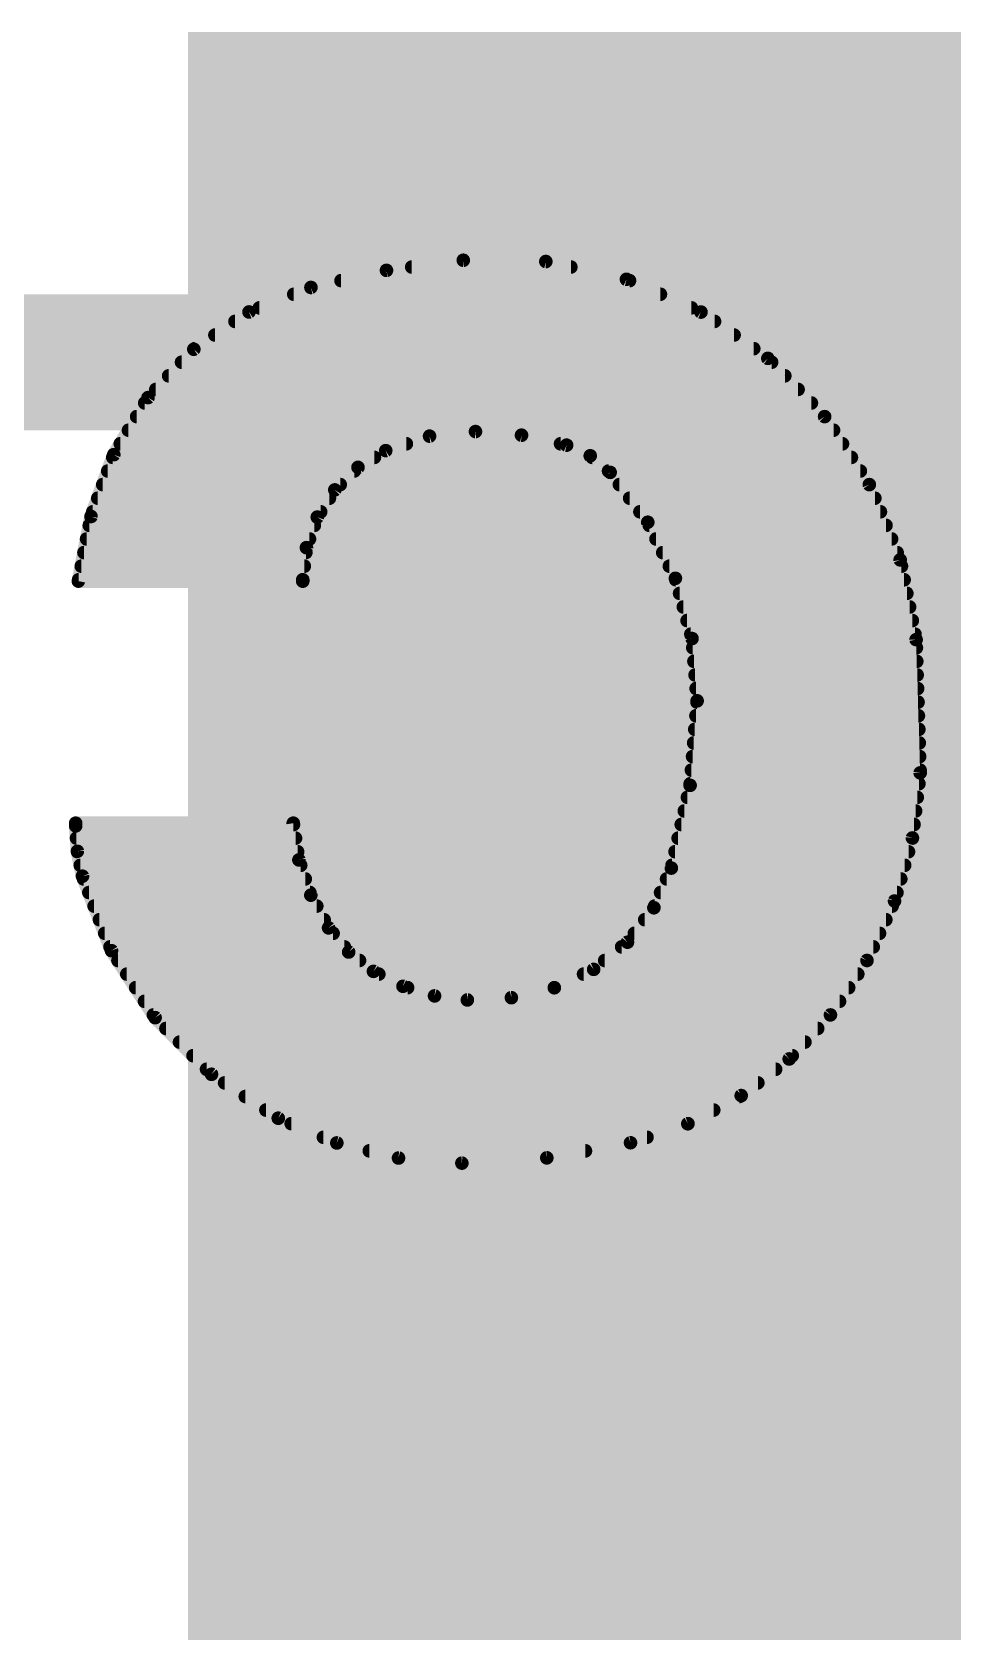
# Model space of a CAD drawing. Extents: x -128 to 56, y -3 to 18.
# Drawn here: x 22.395 to 24.115, y 10.313 to 13.317 of the extents above; entities that cross this region are included whole.
import ezdxf

# ---------------------------------------------------------------- set-up
doc = ezdxf.new("R2010")
doc.units = 0
for name, color, linetype in [('1', 12, 'CONTINUOUS'), ('16', 132, 'CONTINUOUS'), ('22', 53, 'CONTINUOUS'), ('29', 253, 'CONTINUOUS'), ('31', 253, 'CONTINUOUS')]:
    doc.layers.add(name, color=color, linetype=linetype)

# ---------------------------------------------------------------- blocks, each defined once
blk = doc.blocks.new('RECT')
blk.add_solid([(-0.5, -0.5), (0.5, -0.5), (-0.5, 0.5), (0.5, 0.5)])

msp = doc.modelspace()

# ---------------------------------------------------------------- linework, layer by layer
at = {"layer": '16', "const_width": 0.254}
msp.add_lwpolyline([(44.45, 12.7), (5.08, 12.7)], dxfattribs=at)
at = {"layer": '22', "const_width": 0.0254}
for points in [[(23.057, 12.8716), (22.9159, 12.8397)], [(23.2004, 12.8905), (23.057, 12.8716)], [(23.1041, 12.8778), (23.4014, 12.8778)], [(23.3546, 12.8881), (23.2004, 12.8905)], [(23.5052, 12.8549), (23.3546, 12.8881)], [(22.9721, 12.8524), (23.5109, 12.8524)], [(23.6443, 12.7938), (23.5052, 12.8549)], [(22.9159, 12.8397), (22.8002, 12.7939)], [(22.8838, 12.827), (23.5687, 12.827)], [(22.8002, 12.7939), (22.6972, 12.7243)], [(22.8196, 12.8016), (23.6265, 12.8016)], [(23.7692, 12.7072), (23.6443, 12.7938)], [(22.774, 12.7762), (23.6697, 12.7762)], [(22.6972, 12.7243), (22.6116, 12.634)], [(22.6989, 12.7254), (23.743, 12.7254)], [(22.7365, 12.7508), (23.7063, 12.7508)], [(22.6742, 12.7), (23.7763, 12.7)], [(23.8753, 12.5984), (23.7692, 12.7072)], [(22.6501, 12.6746), (23.801, 12.6746)], [(22.6116, 12.634), (22.5476, 12.5273)], [(22.6261, 12.6492), (23.8258, 12.6492)], [(22.6055, 12.6238), (23.8506, 12.6238)], [(22.575, 12.573), (23.892, 12.573)], [(22.5903, 12.5984), (23.8754, 12.5984)], [(23.9587, 12.4714), (23.8753, 12.5984)], [(22.5598, 12.5476), (23.0941, 12.5476)], [(23.0556, 12.5349), (23.1374, 12.5619)], [(23.1374, 12.5619), (23.2232, 12.5705)], [(23.2232, 12.5705), (23.3092, 12.5637)], [(23.3092, 12.5637), (23.3934, 12.5451)], [(23.3821, 12.5476), (23.9087, 12.5476)], [(23.3934, 12.5451), (23.4375, 12.5253)], [(22.5476, 12.5273), (22.5051, 12.4118)], [(22.5457, 12.5222), (23.0345, 12.5222)], [(23.0038, 12.5037), (23.0556, 12.5349)], [(23.4375, 12.5253), (23.4747, 12.4943)], [(23.4412, 12.5222), (23.9254, 12.5222)], [(22.5364, 12.4968), (22.9968, 12.4968)], [(22.9605, 12.4615), (23.0038, 12.5037)], [(23.4717, 12.4968), (23.9421, 12.4968)], [(23.4747, 12.4943), (23.545, 12.4011)], [(22.5271, 12.4714), (22.9706, 12.4714)], [(22.9278, 12.4106), (22.9605, 12.4615)], [(23.492, 12.4714), (23.9588, 12.4714)], [(24.0164, 12.3308), (23.9587, 12.4714)], [(22.5084, 12.4206), (22.9342, 12.4206)], [(22.5177, 12.446), (22.9505, 12.446)], [(23.5111, 12.446), (23.9692, 12.446)], [(23.5303, 12.4206), (23.9796, 12.4206)], [(22.5051, 12.4118), (22.4815, 12.2911)], [(22.5019, 12.3952), (22.9223, 12.3952)], [(22.9075, 12.3537), (22.9278, 12.4106)], [(23.545, 12.4011), (23.5966, 12.2964)], [(23.5479, 12.3952), (23.99, 12.3952)], [(22.4969, 12.3698), (22.9132, 12.3698)], [(23.5604, 12.3698), (24.0004, 12.3698)], [(22.4919, 12.3444), (22.9064, 12.3444)], [(22.9006, 12.2936), (22.9075, 12.3537)], [(23.5729, 12.3444), (24.0108, 12.3444)], [(24.0462, 12.1818), (24.0164, 12.3308)], [(22.487, 12.319), (22.9035, 12.319)], [(23.5854, 12.319), (24.0188, 12.319)], [(22.4815, 12.2911), (22.9006, 12.2911)], [(22.482, 12.2936), (22.9006, 12.2936)], [(22.9006, 12.2911), (22.9006, 12.2936)], [(23.5966, 12.2964), (23.6277, 12.1839)], [(23.5974, 12.2936), (24.0238, 12.2936)], [(23.6044, 12.2682), (24.0289, 12.2682)], [(23.6114, 12.2428), (24.034, 12.2428)], [(23.6184, 12.2174), (24.0391, 12.2174)], [(23.6254, 12.192), (24.0442, 12.192)], [(23.6277, 12.1839), (23.6372, 12.0675)], [(24.0538, 11.9329), (24.0462, 12.1818)], [(23.6291, 12.1666), (24.0467, 12.1666)], [(23.6312, 12.1412), (24.0474, 12.1412)], [(23.6333, 12.1158), (24.0482, 12.1158)], [(23.6353, 12.0904), (24.049, 12.0904)], [(23.6372, 12.0675), (23.6241, 11.9096)], [(23.637, 12.065), (24.0498, 12.065)], [(23.6349, 12.0396), (24.0505, 12.0396)], [(23.6328, 12.0142), (24.0513, 12.0142)], [(23.6307, 11.9888), (24.0521, 11.9888)], [(23.6286, 11.9634), (24.0529, 11.9634)], [(23.6243, 11.9126), (24.0514, 11.9126)], [(23.6265, 11.938), (24.0536, 11.938)], [(24.0393, 11.8113), (24.0538, 11.9329)], [(23.6241, 11.9096), (23.589, 11.7551)], [(23.619, 11.8872), (24.0483, 11.8872)], [(23.6132, 11.8618), (24.0453, 11.8618)], [(22.8829, 11.8389), (22.4765, 11.8389)], [(22.4765, 11.8389), (22.4765, 11.8339)], [(22.4765, 11.8364), (22.8833, 11.8364)], [(22.4765, 11.8339), (22.4797, 11.7865)], [(22.8935, 11.7702), (22.8829, 11.8389)], [(23.6075, 11.8364), (24.0423, 11.8364)], [(22.478, 11.811), (22.8872, 11.811)], [(23.6017, 11.811), (24.0392, 11.811)], [(24.0059, 11.6936), (24.0393, 11.8113)], [(22.4797, 11.7865), (22.4892, 11.7399)], [(22.4799, 11.7856), (22.8911, 11.7856)], [(22.4851, 11.7602), (22.8968, 11.7602)], [(22.9157, 11.7044), (22.8935, 11.7702)], [(23.5902, 11.7602), (24.0248, 11.7602)], [(23.5959, 11.7856), (24.032, 11.7856)], [(22.4892, 11.7399), (22.5434, 11.6008)], [(22.4912, 11.7348), (22.9054, 11.7348)], [(23.589, 11.7551), (23.5564, 11.6809)], [(23.5801, 11.7348), (24.0176, 11.7348)], [(22.5011, 11.7094), (22.914, 11.7094)], [(22.9489, 11.6434), (22.9157, 11.7044)], [(23.5689, 11.7094), (24.0104, 11.7094)], [(22.511, 11.684), (22.9268, 11.684)], [(23.5564, 11.6809), (23.5071, 11.6166)], [(23.5578, 11.684), (24.0014, 11.684)], [(23.9544, 11.5825), (24.0059, 11.6936)], [(22.5209, 11.6586), (22.9406, 11.6586)], [(22.9864, 11.5982), (22.9489, 11.6434)], [(23.5393, 11.6586), (23.9897, 11.6586)], [(22.5308, 11.6332), (22.9574, 11.6332)], [(23.5071, 11.6166), (23.4439, 11.5659)], [(23.5199, 11.6332), (23.9779, 11.6332)], [(22.5407, 11.6078), (22.9784, 11.6078)], [(22.5434, 11.6008), (22.6249, 11.4757)], [(22.5554, 11.5824), (23.0067, 11.5824)], [(23.0327, 11.5621), (22.9864, 11.5982)], [(23.4645, 11.5824), (23.9544, 11.5824)], [(23.4962, 11.6078), (23.9661, 11.6078)], [(23.8862, 11.4808), (23.9544, 11.5825)], [(22.5719, 11.557), (23.0428, 11.557)], [(23.0877, 11.5342), (23.0327, 11.5621)], [(23.4439, 11.5659), (23.3705, 11.5316)], [(23.425, 11.557), (23.9373, 11.557)], [(22.5885, 11.5316), (23.0964, 11.5316)], [(23.1468, 11.5163), (23.0877, 11.5342)], [(23.3705, 11.5316), (23.2903, 11.513)], [(23.3705, 11.5316), (23.9203, 11.5316)], [(22.605, 11.5062), (23.9032, 11.5062)], [(23.208, 11.5087), (23.1468, 11.5163)], [(23.2903, 11.513), (23.208, 11.5087)], [(22.6216, 11.4808), (23.8862, 11.4808)], [(22.6249, 11.4757), (22.7302, 11.3699)], [(23.8091, 11.3985), (23.8862, 11.4808)], [(22.6451, 11.4554), (23.8624, 11.4554)], [(22.6704, 11.43), (23.8386, 11.43)], [(22.6956, 11.4046), (23.8148, 11.4046)], [(22.7209, 11.3792), (23.7838, 11.3792)], [(22.7302, 11.3699), (22.8549, 11.2878)], [(23.7195, 11.3301), (23.8091, 11.3985)], [(22.7546, 11.3538), (23.7506, 11.3538)], [(22.7932, 11.3284), (23.7163, 11.3284)], [(23.6198, 11.2774), (23.7195, 11.3301)], [(22.8318, 11.303), (23.6682, 11.303)], [(22.8549, 11.2878), (22.9642, 11.2417)], [(22.8791, 11.2776), (23.6201, 11.2776)], [(22.9392, 11.2522), (23.5436, 11.2522)], [(23.5128, 11.242), (23.6198, 11.2774)], [(22.9642, 11.2417), (23.0795, 11.2134)], [(23.0249, 11.2268), (23.4286, 11.2268)], [(23.3564, 11.2138), (23.5128, 11.242)], [(23.0795, 11.2134), (23.1978, 11.2039)], [(23.1978, 11.2039), (23.3564, 11.2138)]]:
    msp.add_lwpolyline(points, dxfattribs=at)
at = {"layer": '22', "const_width": 0.0127}
for points in [[(23.0562, 12.8779, 1), (23.0578, 12.8653)], [(23.0584, 12.8654, 1), (23.0556, 12.8778)], [(23.1041, 12.8841, 1), (23.1041, 12.8715)], [(23.2005, 12.8968, 1), (23.2003, 12.8842)], [(23.2012, 12.8842, 1), (23.1996, 12.8968)], [(23.356, 12.8943, 1), (23.3532, 12.8819)], [(23.3545, 12.8818, 1), (23.3547, 12.8945)], [(23.4014, 12.8715, 1), (23.4014, 12.8841)], [(22.9721, 12.8588, 1), (22.9721, 12.8461)], [(23.5078, 12.8607, 1), (23.5026, 12.8491)], [(23.5038, 12.8487, 1), (23.5066, 12.8611)], [(23.5109, 12.8461, 1), (23.5109, 12.8588)], [(22.8838, 12.8333, 1), (22.8838, 12.8207)], [(22.9145, 12.8459, 1), (22.9173, 12.8335)], [(22.9182, 12.8338, 1), (22.9136, 12.8456)], [(23.5687, 12.8207, 1), (23.5687, 12.8333)], [(22.7979, 12.7998, 1), (22.8026, 12.788)], [(22.8038, 12.7887, 1), (22.7967, 12.7992)], [(22.8196, 12.8079, 1), (22.8196, 12.7953)], [(23.6265, 12.7953, 1), (23.6265, 12.8079)], [(23.6479, 12.799, 1), (23.6407, 12.7885)], [(23.6418, 12.7879, 1), (23.6469, 12.7996)], [(22.774, 12.7826, 1), (22.774, 12.7699)], [(23.6697, 12.7699, 1), (23.6697, 12.7826)], [(22.6936, 12.7295, 1), (22.7007, 12.719)], [(22.6989, 12.7317, 1), (22.6989, 12.7191)], [(22.7018, 12.7199, 1), (22.6926, 12.7286)], [(22.7365, 12.7571, 1), (22.7365, 12.7445)], [(23.7063, 12.7445, 1), (23.7063, 12.7571)], [(23.743, 12.7191, 1), (23.743, 12.7317)], [(22.6742, 12.7064, 1), (22.6742, 12.6937)], [(23.7738, 12.7116, 1), (23.7647, 12.7028)], [(23.7656, 12.702, 1), (23.7728, 12.7124)], [(23.7763, 12.6937, 1), (23.7763, 12.7064)], [(22.6501, 12.6809, 1), (22.6501, 12.6683)], [(23.801, 12.6683, 1), (23.801, 12.6809)], [(22.607, 12.6383, 1), (22.6162, 12.6296)], [(22.6171, 12.6307, 1), (22.6062, 12.6372)], [(22.6261, 12.6555, 1), (22.6261, 12.6429)], [(23.8258, 12.6429, 1), (23.8258, 12.6555)], [(22.6055, 12.6302, 1), (22.6055, 12.6175)], [(23.8506, 12.6175, 1), (23.8506, 12.6302)], [(22.575, 12.5793, 1), (22.575, 12.5667)], [(22.5903, 12.6047, 1), (22.5903, 12.5921)], [(23.8806, 12.6019, 1), (23.87, 12.5949)], [(23.8708, 12.594, 1), (23.8799, 12.6029)], [(23.8754, 12.5921, 1), (23.8754, 12.6047)], [(23.892, 12.5667, 1), (23.892, 12.5793)], [(22.5598, 12.554, 1), (22.5598, 12.5413)], [(23.0941, 12.5413, 1), (23.0941, 12.554)], [(23.1368, 12.5682, 1), (23.1381, 12.5556)], [(23.1394, 12.5559, 1), (23.1354, 12.568)], [(23.2237, 12.5768, 1), (23.2227, 12.5642)], [(23.2238, 12.5642, 1), (23.2226, 12.5768)], [(23.3105, 12.5699, 1), (23.3078, 12.5575)], [(23.3087, 12.5573, 1), (23.3097, 12.57)], [(23.3821, 12.554, 1), (23.3821, 12.5413)], [(23.396, 12.5509, 1), (23.3908, 12.5393)], [(23.392, 12.5389, 1), (23.3948, 12.5513)], [(23.9087, 12.5413, 1), (23.9087, 12.554)], [(22.5457, 12.5285, 1), (22.5457, 12.5159)], [(22.5422, 12.5306, 1), (22.553, 12.524)], [(22.5536, 12.5251, 1), (22.5416, 12.5295)], [(23.0345, 12.5159, 1), (23.0345, 12.5285)], [(23.0536, 12.5409, 1), (23.0576, 12.5289)], [(23.0589, 12.5295, 1), (23.0523, 12.5403)], [(23.4416, 12.5301, 1), (23.4335, 12.5204)], [(23.4349, 12.5195, 1), (23.4401, 12.5311)], [(23.4412, 12.5285, 1), (23.4412, 12.5159)], [(23.9254, 12.5159, 1), (23.9254, 12.5285)], [(22.5364, 12.5031, 1), (22.5364, 12.4905)], [(22.9968, 12.4905, 1), (22.9968, 12.5031)], [(23.0005, 12.5091, 1), (23.0071, 12.4982)], [(23.0082, 12.4991, 1), (22.9994, 12.5082)], [(23.4717, 12.5031, 1), (23.4717, 12.4905)], [(23.4798, 12.4981, 1), (23.4696, 12.4905)], [(23.4706, 12.4894, 1), (23.4788, 12.4992)], [(23.9421, 12.4905, 1), (23.9421, 12.5031)], [(22.5271, 12.4778, 1), (22.5271, 12.4651)], [(22.956, 12.4661, 1), (22.9649, 12.457)], [(22.9658, 12.4581, 1), (22.9551, 12.4649)], [(22.9706, 12.4651, 1), (22.9706, 12.4778)], [(23.492, 12.4778, 1), (23.492, 12.4651)], [(23.9646, 12.4738, 1), (23.9529, 12.469)], [(23.9534, 12.4679, 1), (23.9641, 12.4749)], [(23.9588, 12.4651, 1), (23.9588, 12.4778)], [(22.5084, 12.4269, 1), (22.5084, 12.4143)], [(22.5177, 12.4523, 1), (22.5177, 12.4397)], [(22.9342, 12.4143, 1), (22.9342, 12.4269)], [(22.9505, 12.4397, 1), (22.9505, 12.4523)], [(23.5111, 12.4523, 1), (23.5111, 12.4397)], [(23.5303, 12.4269, 1), (23.5303, 12.4143)], [(23.9692, 12.4397, 1), (23.9692, 12.4523)], [(23.9796, 12.4143, 1), (23.9796, 12.4269)], [(22.5019, 12.4016, 1), (22.5019, 12.3889)], [(22.5114, 12.4106, 1), (22.4989, 12.4131)], [(22.4992, 12.414, 1), (22.5111, 12.4096)], [(22.9224, 12.4141, 1), (22.9331, 12.4072)], [(22.9338, 12.4085, 1), (22.9218, 12.4128)], [(22.9223, 12.3889, 1), (22.9223, 12.4016)], [(23.5507, 12.4039, 1), (23.5393, 12.3983)], [(23.5399, 12.3973, 1), (23.5501, 12.4049)], [(23.5479, 12.4016, 1), (23.5479, 12.3889)], [(23.99, 12.3889, 1), (23.99, 12.4016)], [(22.4969, 12.3762, 1), (22.4969, 12.3635)], [(22.9132, 12.3635, 1), (22.9132, 12.3762)], [(23.5604, 12.3762, 1), (23.5604, 12.3635)], [(24.0004, 12.3635, 1), (24.0004, 12.3762)], [(22.4919, 12.3507, 1), (22.4919, 12.3381)], [(22.9138, 12.353, 1), (22.9012, 12.3544)], [(22.9015, 12.3558, 1), (22.9135, 12.3515)], [(22.9064, 12.3381, 1), (22.9064, 12.3507)], [(23.5729, 12.3507, 1), (23.5729, 12.3381)], [(24.0226, 12.3321, 1), (24.0102, 12.3296)], [(24.0108, 12.3381, 1), (24.0108, 12.3507)], [(22.487, 12.3254, 1), (22.487, 12.3127)], [(22.9035, 12.3127, 1), (22.9035, 12.3254)], [(23.5854, 12.3254, 1), (23.5854, 12.3127)], [(24.0105, 12.3284, 1), (24.0223, 12.3332)], [(24.0188, 12.3127, 1), (24.0188, 12.3254)], [(22.4815, 12.2974, 1), (22.4815, 12.2848)], [(22.4753, 12.2923, 1), (22.4877, 12.2899)], [(22.482, 12.3, 1), (22.482, 12.2873)], [(22.907, 12.2936, 1), (22.8942, 12.2936)], [(22.8943, 12.2943, 1), (22.9069, 12.2929)], [(22.8942, 12.2911, 1), (22.907, 12.2911)], [(22.9006, 12.2873, 1), (22.9006, 12.3)], [(22.9006, 12.2848, 1), (22.9006, 12.2974)], [(23.6027, 12.2981, 1), (23.5905, 12.2947)], [(23.5909, 12.2936, 1), (23.6023, 12.2992)], [(23.5974, 12.3, 1), (23.5974, 12.2873)], [(24.0238, 12.2873, 1), (24.0238, 12.3)], [(23.6044, 12.2745, 1), (23.6044, 12.2619)], [(23.6114, 12.2492, 1), (23.6114, 12.2365)], [(24.0289, 12.2619, 1), (24.0289, 12.2745)], [(24.034, 12.2365, 1), (24.034, 12.2492)], [(23.6184, 12.2238, 1), (23.6184, 12.2111)], [(24.0391, 12.2111, 1), (24.0391, 12.2238)], [(23.6254, 12.1983, 1), (23.6254, 12.1857)], [(23.634, 12.1844, 1), (23.6214, 12.1833)], [(24.0525, 12.182, 1), (24.0399, 12.1816)], [(24.0442, 12.1857, 1), (24.0442, 12.1983)], [(23.6216, 12.1822, 1), (23.6338, 12.1855)], [(23.6291, 12.173, 1), (23.6291, 12.1603)], [(24.04, 12.1806, 1), (24.0524, 12.183)], [(24.0467, 12.1603, 1), (24.0467, 12.173)], [(23.6312, 12.1476, 1), (23.6312, 12.1349)], [(24.0474, 12.1349, 1), (24.0474, 12.1476)], [(23.6333, 12.1221, 1), (23.6333, 12.1095)], [(23.6353, 12.0968, 1), (23.6353, 12.0841)], [(24.0482, 12.1095, 1), (24.0482, 12.1221)], [(24.049, 12.0841, 1), (24.049, 12.0968)], [(23.637, 12.0714, 1), (23.637, 12.0587)], [(23.6435, 12.067, 1), (23.6309, 12.068)], [(23.6309, 12.067, 1), (23.6435, 12.068)], [(24.0498, 12.0587, 1), (24.0498, 12.0714)], [(23.6349, 12.0459, 1), (23.6349, 12.0333)], [(24.0505, 12.0333, 1), (24.0505, 12.0459)], [(23.6328, 12.0206, 1), (23.6328, 12.0079)], [(24.0513, 12.0079, 1), (24.0513, 12.0206)], [(23.6307, 11.9952, 1), (23.6307, 11.9825)], [(24.0521, 11.9825, 1), (24.0521, 11.9952)], [(23.6286, 11.9697, 1), (23.6286, 11.9571)], [(24.0529, 11.9571, 1), (24.0529, 11.9697)], [(23.6243, 11.919, 1), (23.6243, 11.9063)], [(23.6265, 11.9444, 1), (23.6265, 11.9317)], [(24.0601, 11.9321, 1), (24.0475, 11.9337)], [(24.0475, 11.9327, 1), (24.0601, 11.9331)], [(24.0514, 11.9063, 1), (24.0514, 11.919)], [(24.0536, 11.9317, 1), (24.0536, 11.9444)], [(23.619, 11.8935, 1), (23.619, 11.8809)], [(23.6178, 11.9101, 1), (23.6304, 11.9091)], [(23.6303, 11.9082, 1), (23.6179, 11.911)], [(24.0483, 11.8809, 1), (24.0483, 11.8935)], [(23.6132, 11.8681, 1), (23.6132, 11.8555)], [(24.0453, 11.8555, 1), (24.0453, 11.8681)], [(22.4765, 11.8453, 1), (22.4765, 11.8326)], [(22.4829, 11.8389, 1), (22.4702, 11.8389)], [(22.4765, 11.8428, 1), (22.4765, 11.8301)], [(22.4828, 11.8343, 1), (22.4702, 11.8335)], [(22.4702, 11.8339, 1), (22.4829, 11.8339)], [(22.8892, 11.8399, 1), (22.8766, 11.8379)], [(22.8829, 11.8326, 1), (22.8829, 11.8453)], [(22.8833, 11.8301, 1), (22.8833, 11.8428)], [(23.6075, 11.8428, 1), (23.6075, 11.8301)], [(24.0423, 11.8301, 1), (24.0423, 11.8428)], [(22.478, 11.8173, 1), (22.478, 11.8047)], [(22.8872, 11.8047, 1), (22.8872, 11.8173)], [(23.6017, 11.8173, 1), (23.6017, 11.8047)], [(24.033, 11.8121, 1), (24.0456, 11.8106)], [(24.0454, 11.8096, 1), (24.0332, 11.8131)], [(24.0392, 11.8047, 1), (24.0392, 11.8173)], [(22.4859, 11.7877, 1), (22.4735, 11.7852)], [(22.4734, 11.786, 1), (22.486, 11.7869)], [(22.4799, 11.7919, 1), (22.4799, 11.7793)], [(22.4851, 11.7666, 1), (22.4851, 11.7539)], [(22.8995, 11.7723, 1), (22.8874, 11.7682)], [(22.8872, 11.7693, 1), (22.8997, 11.7712)], [(22.8911, 11.7793, 1), (22.8911, 11.7919)], [(22.8968, 11.7539, 1), (22.8968, 11.7666)], [(23.5902, 11.7666, 1), (23.5902, 11.7539)], [(23.5959, 11.7919, 1), (23.5959, 11.7793)], [(24.0248, 11.7539, 1), (24.0248, 11.7666)], [(24.032, 11.7793, 1), (24.032, 11.7919)], [(22.4951, 11.7422, 1), (22.4833, 11.7376)], [(22.483, 11.7386, 1), (22.4954, 11.7412)], [(22.4912, 11.7411, 1), (22.4912, 11.7285)], [(22.9054, 11.7285, 1), (22.9054, 11.7411)], [(23.5801, 11.7411, 1), (23.5801, 11.7285)], [(23.5828, 11.7565, 1), (23.5952, 11.7537)], [(23.5948, 11.7525, 1), (23.5832, 11.7577)], [(24.0176, 11.7285, 1), (24.0176, 11.7411)], [(22.5011, 11.7157, 1), (22.5011, 11.7031)], [(22.9213, 11.7074, 1), (22.9101, 11.7014)], [(22.9097, 11.7024, 1), (22.9217, 11.7064)], [(22.914, 11.7031, 1), (22.914, 11.7157)], [(23.5689, 11.7157, 1), (23.5689, 11.7031)], [(24.0104, 11.7031, 1), (24.0104, 11.7157)], [(22.511, 11.6904, 1), (22.511, 11.6777)], [(22.9268, 11.6777, 1), (22.9268, 11.6904)], [(23.5506, 11.6835, 1), (23.5622, 11.6784)], [(23.5615, 11.677, 1), (23.5514, 11.6848)], [(23.5578, 11.6904, 1), (23.5578, 11.6777)], [(23.9998, 11.6953, 1), (24.012, 11.6918)], [(24.0116, 11.6909, 1), (24.0001, 11.6962)], [(24.0014, 11.6777, 1), (24.0014, 11.6904)], [(22.5209, 11.6649, 1), (22.5209, 11.6523)], [(22.9406, 11.6523, 1), (22.9406, 11.6649)], [(22.9538, 11.6475, 1), (22.944, 11.6393)], [(22.9433, 11.6404, 1), (22.9545, 11.6464)], [(23.5393, 11.6649, 1), (23.5393, 11.6523)], [(23.9897, 11.6523, 1), (23.9897, 11.6649)], [(22.5308, 11.6395, 1), (22.5308, 11.6269)], [(22.9574, 11.6269, 1), (22.9574, 11.6395)], [(23.5021, 11.6205, 1), (23.5122, 11.6127)], [(23.5111, 11.6116, 1), (23.5031, 11.6215)], [(23.5199, 11.6395, 1), (23.5199, 11.6269)], [(23.9779, 11.6269, 1), (23.9779, 11.6395)], [(22.5407, 11.6142, 1), (22.5407, 11.6015)], [(22.5487, 11.6043, 1), (22.5381, 11.5973)], [(22.5375, 11.5985, 1), (22.5493, 11.6031)], [(22.5554, 11.5887, 1), (22.5554, 11.5761)], [(22.9784, 11.6015, 1), (22.9784, 11.6142)], [(22.9903, 11.6032, 1), (22.9825, 11.5932)], [(22.9815, 11.5942, 1), (22.9913, 11.6023)], [(23.0067, 11.5761, 1), (23.0067, 11.5887)], [(23.4645, 11.5887, 1), (23.4645, 11.5761)], [(23.4962, 11.6142, 1), (23.4962, 11.6015)], [(23.9597, 11.5789, 1), (23.9491, 11.586)], [(23.9544, 11.5761, 1), (23.9544, 11.5887)], [(23.9661, 11.6015, 1), (23.9661, 11.6142)], [(22.5719, 11.5633, 1), (22.5719, 11.5507)], [(23.0356, 11.5678, 1), (23.0298, 11.5564)], [(23.0288, 11.5571, 1), (23.0366, 11.5671)], [(23.0428, 11.5507, 1), (23.0428, 11.5633)], [(23.425, 11.5633, 1), (23.425, 11.5507)], [(23.44, 11.5708, 1), (23.4479, 11.5609)], [(23.4466, 11.5601, 1), (23.4413, 11.5716)], [(23.9373, 11.5507, 1), (23.9373, 11.5633)], [(23.9487, 11.5851, 1), (23.9602, 11.5798)], [(22.5885, 11.538, 1), (22.5885, 11.5253)], [(23.0896, 11.5403, 1), (23.0859, 11.5282)], [(23.0849, 11.5286, 1), (23.0906, 11.5399)], [(23.0964, 11.5253, 1), (23.0964, 11.538)], [(23.3705, 11.538, 1), (23.3705, 11.5253)], [(23.3678, 11.5374, 1), (23.3732, 11.5258)], [(23.3719, 11.5254, 1), (23.3691, 11.5378)], [(23.9203, 11.5253, 1), (23.9203, 11.538)], [(22.605, 11.5125, 1), (22.605, 11.4999)], [(23.1475, 11.5226, 1), (23.146, 11.51)], [(23.1449, 11.5102, 1), (23.1486, 11.5223)], [(23.2077, 11.515, 1), (23.2083, 11.5024)], [(23.2072, 11.5024, 1), (23.2088, 11.515)], [(23.2888, 11.5191, 1), (23.2917, 11.5068)], [(23.2906, 11.5066, 1), (23.2899, 11.5193)], [(23.9032, 11.4999, 1), (23.9032, 11.5125)], [(22.6216, 11.4871, 1), (22.6216, 11.4745)], [(22.6294, 11.4802, 1), (22.6204, 11.4712)], [(22.6196, 11.4722, 1), (22.6302, 11.4792)], [(23.8809, 11.4843, 1), (23.8915, 11.4773)], [(23.8908, 11.4765, 1), (23.8816, 11.4851)], [(23.8862, 11.4745, 1), (23.8862, 11.4871)], [(22.6451, 11.4618, 1), (22.6451, 11.4491)], [(22.6704, 11.4363, 1), (22.6704, 11.4237)], [(23.8386, 11.4237, 1), (23.8386, 11.4363)], [(23.8624, 11.4491, 1), (23.8624, 11.4618)], [(22.6956, 11.4109, 1), (22.6956, 11.3983)], [(23.8148, 11.3983, 1), (23.8148, 11.4109)], [(22.7209, 11.3856, 1), (22.7209, 11.3729)], [(22.7337, 11.3752, 1), (22.7267, 11.3646)], [(23.7838, 11.3729, 1), (23.7838, 11.3856)], [(23.8045, 11.4028, 1), (23.8138, 11.3942)], [(23.813, 11.3935, 1), (23.8053, 11.4036)], [(22.7257, 11.3654, 1), (22.7347, 11.3744)], [(22.7546, 11.3601, 1), (22.7546, 11.3475)], [(23.7506, 11.3475, 1), (23.7506, 11.3601)], [(22.7932, 11.3347, 1), (22.7932, 11.3221)], [(23.7157, 11.3351, 1), (23.7234, 11.325)], [(23.7163, 11.3221, 1), (23.7163, 11.3347)], [(23.7225, 11.3245, 1), (23.7166, 11.3357)], [(22.8318, 11.3094, 1), (22.8318, 11.2967)], [(22.8574, 11.2937, 1), (22.8524, 11.2819)], [(22.8514, 11.2825, 1), (22.8584, 11.2931)], [(23.6682, 11.2967, 1), (23.6682, 11.3094)], [(22.8791, 11.284, 1), (22.8791, 11.2713)], [(22.9392, 11.2585, 1), (22.9392, 11.2459)], [(23.5436, 11.2459, 1), (23.5436, 11.2585)], [(23.6169, 11.2831, 1), (23.6228, 11.2718)], [(23.6218, 11.2714, 1), (23.6178, 11.2835)], [(23.6201, 11.2713, 1), (23.6201, 11.284)], [(22.9657, 11.2478, 1), (22.9627, 11.2355)], [(22.9618, 11.2358, 1), (22.9667, 11.2475)], [(23.0249, 11.2332, 1), (23.0249, 11.2205)], [(23.4286, 11.2205, 1), (23.4286, 11.2332)], [(23.5108, 11.248, 1), (23.5148, 11.236)], [(23.5139, 11.2358, 1), (23.5117, 11.2482)], [(23.08, 11.2198, 1), (23.079, 11.2071)], [(23.078, 11.2073, 1), (23.081, 11.2196)], [(23.1974, 11.2102, 1), (23.1982, 11.1976)], [(23.1973, 11.1976, 1), (23.1983, 11.2102)], [(23.3553, 11.22, 1), (23.3575, 11.2075)], [(23.3568, 11.2074, 1), (23.356, 11.2201)]]:
    msp.add_lwpolyline(points, format="xyb", dxfattribs=at)

# ---------------------------------------------------------------- block references
at = {"layer": '1', "xscale": 2.8, "yscale": 2.4, "rotation": 90}
msp.add_blockref('RECT', (23.988, 11.815), dxfattribs=at)
at = {"layer": '29', "xscale": 3.0032, "yscale": 2.6032, "rotation": 90}
msp.add_blockref('RECT', (23.988, 11.815), dxfattribs=at)
at = {"layer": '31', "xscale": 2.8, "yscale": 2.4, "rotation": 90}
msp.add_blockref('RECT', (23.988, 11.815), dxfattribs=at)

doc.saveas('drawing.dxf')
